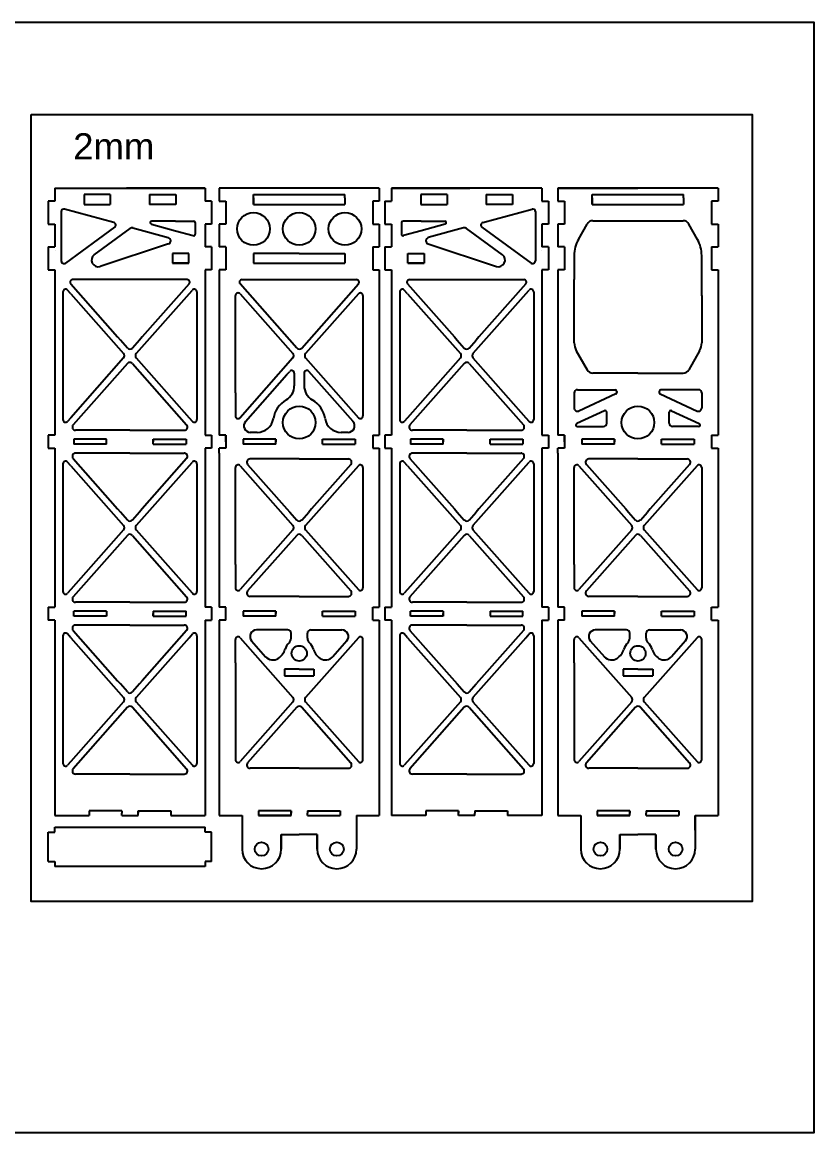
# Model space of a CAD drawing. Header units: millimetres. Extents: x 864 to 2914, y 1502 to 2002.
# Drawn here: x 1561.9 to 1804, y 1501.9 to 1841.6 of the extents above; entities that cross this region are included whole.
import ezdxf

# ---------------------------------------------------------------- set-up
doc = ezdxf.new("R2010")
doc.units = ezdxf.units.MM
doc.layers.add('2mm碳板', color=1, linetype='Continuous')
doc.styles.get("Standard").update_dxf_attribs({"font": 'arial.ttf'})

msp = doc.modelspace()

# ---------------------------------------------------------------- linework, layer by layer
for points in [[(1420.61, 1841.64), (1804.01, 1841.64), (1804.01, 1501.86), (1420.61, 1501.86)], [(1564.61, 1813.39), (1785.13, 1813.39), (1785.13, 1572.67), (1564.61, 1572.67)]]:
    msp.add_lwpolyline(points, close=True)
at = {"layer": '2mm碳板'}
for p, q in [((1571.83, 1790.89), (1617.83, 1790.89)), ((1571.83, 1790.89), (1571.83, 1786.89)), ((1617.83, 1790.89), (1593.83, 1790.89)), ((1617.83, 1790.89), (1594.83, 1790.89)), ((1617.83, 1790.89), (1617.83, 1786.89)), ((1622.12, 1790.89), (1622.12, 1786.89)), ((1622.12, 1790.89), (1622.12, 1786.89)), ((1671.12, 1790.89), (1622.12, 1790.89)), ((1671.12, 1790.89), (1671.12, 1786.89)), ((1720.85, 1790.89), (1674.85, 1790.89)), ((1674.85, 1790.89), (1674.85, 1786.89)), ((1674.85, 1790.89), (1697.85, 1790.89)), ((1674.85, 1790.89), (1698.85, 1790.89)), ((1720.85, 1790.89), (1720.85, 1786.89)), ((1725.73, 1790.89), (1725.73, 1786.89)), ((1725.73, 1790.89), (1725.73, 1786.89)), ((1774.73, 1790.89), (1725.73, 1790.89)), ((1725.73, 1790.89), (1750.23, 1790.89)), ((1774.73, 1790.89), (1774.73, 1786.89)), ((1588.83, 1788.89), (1580.83, 1788.89)), ((1580.83, 1788.89), (1580.83, 1785.89)), ((1588.83, 1788.89), (1588.83, 1785.89)), ((1600.83, 1788.89), (1600.83, 1785.89)), ((1600.83, 1788.89), (1608.83, 1788.89)), ((1608.83, 1788.89), (1608.83, 1785.89)), ((1632.65, 1787.89), (1632.65, 1788.89)), ((1632.65, 1788.89), (1660.53, 1788.89)), ((1632.65, 1787.89), (1632.65, 1785.89)), ((1632.65, 1785.89), (1632.65, 1787.89)), ((1660.53, 1787.89), (1660.53, 1788.89)), ((1660.53, 1787.89), (1660.53, 1785.89)), ((1691.85, 1788.89), (1683.85, 1788.89)), ((1683.85, 1788.89), (1683.85, 1785.89)), ((1691.85, 1788.89), (1691.85, 1785.89)), ((1703.85, 1788.89), (1703.85, 1785.89)), ((1703.85, 1788.89), (1711.85, 1788.89)), ((1711.85, 1788.89), (1711.85, 1785.89)), ((1736.27, 1787.89), (1736.27, 1788.89)), ((1736.27, 1788.89), (1764.15, 1788.89)), ((1736.27, 1787.89), (1736.27, 1785.89)), ((1736.27, 1785.89), (1736.27, 1787.89)), ((1764.15, 1787.89), (1764.15, 1788.89)), ((1764.15, 1787.89), (1764.15, 1785.89)), ((1569.83, 1786.89), (1569.83, 1779.89)), ((1571.83, 1786.89), (1569.83, 1786.89)), ((1569.83, 1786.89), (1569.83, 1779.89)), ((1589.9, 1780.32), (1574.84, 1784.47)), ((1580.83, 1785.89), (1588.83, 1785.89)), ((1608.83, 1785.89), (1600.83, 1785.89)), ((1619.83, 1786.89), (1617.83, 1786.89)), ((1619.83, 1786.89), (1619.83, 1779.89)), ((1622.12, 1786.89), (1623.62, 1786.89)), ((1622.12, 1786.89), (1624.12, 1786.89)), ((1624.12, 1786.89), (1624.12, 1779.89)), ((1624.12, 1786.89), (1624.12, 1779.89)), ((1632.65, 1785.89), (1660.53, 1785.89)), ((1671.12, 1786.89), (1669.12, 1786.89)), ((1669.12, 1786.89), (1669.12, 1779.89)), ((1672.85, 1786.89), (1672.85, 1779.89)), ((1672.85, 1786.89), (1674.85, 1786.89)), ((1683.85, 1785.89), (1691.85, 1785.89)), ((1702.78, 1780.32), (1717.84, 1784.47)), ((1711.85, 1785.89), (1703.85, 1785.89)), ((1720.85, 1786.89), (1722.85, 1786.89)), ((1722.85, 1786.89), (1722.85, 1779.89)), ((1722.85, 1786.89), (1722.85, 1779.89)), ((1725.73, 1786.89), (1727.23, 1786.89)), ((1725.73, 1786.89), (1727.73, 1786.89)), ((1727.73, 1786.89), (1727.73, 1779.89)), ((1727.73, 1786.89), (1727.73, 1779.89)), ((1736.27, 1785.89), (1764.15, 1785.89)), ((1774.73, 1786.89), (1772.73, 1786.89)), ((1772.73, 1786.89), (1772.73, 1779.89)), ((1573.83, 1783.7), (1573.83, 1768.59)), ((1608.8, 1780.81), (1601.56, 1780.81)), ((1608.8, 1780.81), (1614.3, 1780.81)), ((1683.88, 1780.81), (1678.38, 1780.81)), ((1683.88, 1780.81), (1691.11, 1780.81)), ((1718.85, 1783.7), (1718.85, 1768.59)), ((1736.4, 1780.89), (1750.23, 1780.89)), ((1750.23, 1780.89), (1764.06, 1780.89)), ((1569.83, 1779.89), (1571.83, 1779.89)), ((1571.83, 1779.89), (1571.83, 1772.89)), ((1590.16, 1778.91), (1575.1, 1767.94)), ((1583.91, 1770.45), (1594.91, 1778.55)), ((1595.77, 1778.71), (1606.57, 1775.73)), ((1601.43, 1779.83), (1608.8, 1777.81)), ((1608.8, 1777.81), (1614.17, 1776.34)), ((1614.8, 1780.31), (1614.8, 1776.82)), ((1617.83, 1779.89), (1617.83, 1772.89)), ((1619.83, 1779.89), (1617.83, 1779.89)), ((1624.12, 1779.89), (1622.12, 1779.89)), ((1622.12, 1779.89), (1622.12, 1778.39)), ((1622.12, 1778.39), (1622.12, 1772.89)), ((1669.12, 1779.89), (1671.12, 1779.89)), ((1671.12, 1779.89), (1671.12, 1772.89)), ((1672.85, 1779.89), (1674.85, 1779.89)), ((1674.85, 1779.89), (1674.85, 1772.89)), ((1677.88, 1780.31), (1677.88, 1776.82)), ((1683.88, 1777.81), (1678.51, 1776.34)), ((1691.24, 1779.83), (1683.88, 1777.81)), ((1696.91, 1778.71), (1686.1, 1775.73)), ((1708.76, 1770.45), (1697.76, 1778.55)), ((1702.52, 1778.91), (1717.58, 1767.94)), ((1720.85, 1779.89), (1720.85, 1772.89)), ((1722.85, 1779.89), (1720.85, 1779.89)), ((1727.73, 1779.89), (1725.73, 1779.89)), ((1725.73, 1779.89), (1725.73, 1778.39)), ((1725.73, 1778.39), (1725.73, 1772.89)), ((1732.02, 1775.17), (1734.66, 1779.87)), ((1768.45, 1775.17), (1765.81, 1779.87)), ((1772.73, 1779.89), (1774.73, 1779.89)), ((1774.73, 1779.89), (1774.73, 1772.89)), ((1606.62, 1773.82), (1585.73, 1766.94)), ((1686.05, 1773.82), (1706.95, 1766.94)), ((1569.83, 1772.89), (1569.83, 1765.89)), ((1569.83, 1772.89), (1571.83, 1772.89)), ((1571.97, 1771.9), (1571.97, 1771.9)), ((1612.83, 1770.89), (1607.83, 1770.89)), ((1607.83, 1770.89), (1607.83, 1767.89)), ((1612.83, 1767.89), (1612.83, 1770.89)), ((1619.83, 1772.89), (1617.83, 1772.89)), ((1619.83, 1772.89), (1619.83, 1765.89)), ((1624.12, 1772.89), (1622.12, 1772.89)), ((1624.12, 1772.89), (1624.12, 1765.89)), ((1646.62, 1770.89), (1632.65, 1770.89)), ((1632.65, 1770.89), (1632.65, 1767.89)), ((1646.62, 1770.89), (1660.53, 1770.89)), ((1660.53, 1770.89), (1660.53, 1767.89)), ((1669.12, 1772.89), (1671.12, 1772.89)), ((1669.12, 1772.89), (1669.12, 1765.89)), ((1672.85, 1772.89), (1672.85, 1765.89)), ((1672.85, 1772.89), (1674.85, 1772.89)), ((1679.85, 1770.89), (1684.85, 1770.89)), ((1679.85, 1767.89), (1679.85, 1770.89)), ((1684.85, 1770.89), (1684.85, 1767.89)), ((1720.71, 1771.9), (1720.7, 1771.9)), ((1722.85, 1772.89), (1720.85, 1772.89)), ((1722.85, 1772.89), (1722.85, 1765.89)), ((1727.73, 1772.89), (1725.73, 1772.89)), ((1727.73, 1772.89), (1727.73, 1765.89)), ((1730.73, 1770.27), (1730.73, 1762.89)), ((1769.73, 1757.89), (1769.73, 1770.27)), ((1772.73, 1772.89), (1774.73, 1772.89)), ((1772.73, 1772.89), (1772.73, 1765.89)), ((1612.83, 1767.89), (1607.83, 1767.89)), ((1607.83, 1767.89), (1612.83, 1767.89)), ((1607.83, 1767.89), (1612.83, 1767.89)), ((1632.65, 1767.89), (1660.53, 1767.89)), ((1679.85, 1767.89), (1684.85, 1767.89)), ((1684.85, 1767.89), (1679.85, 1767.89)), ((1684.85, 1767.89), (1679.85, 1767.89)), ((1569.83, 1765.89), (1571.83, 1765.89)), ((1571.83, 1765.89), (1571.83, 1715.29)), ((1619.83, 1765.89), (1617.83, 1765.89)), ((1617.83, 1765.89), (1617.83, 1715.29)), ((1622.12, 1765.89), (1622.12, 1716.79)), ((1624.12, 1765.89), (1622.12, 1765.89)), ((1669.12, 1765.89), (1671.12, 1765.89)), ((1671.12, 1765.89), (1671.12, 1715.29)), ((1672.85, 1765.89), (1674.85, 1765.89)), ((1674.85, 1765.89), (1674.85, 1715.29)), ((1722.85, 1765.89), (1720.85, 1765.89)), ((1720.85, 1765.89), (1720.85, 1715.29)), ((1725.73, 1765.89), (1725.73, 1716.79)), ((1727.73, 1765.89), (1725.73, 1765.89)), ((1772.73, 1765.89), (1774.73, 1765.89)), ((1774.73, 1765.89), (1774.73, 1715.29)), ((1576.73, 1761.56), (1591.08, 1745.33)), ((1612.33, 1762.89), (1577.32, 1762.89)), ((1612.93, 1761.56), (1598.57, 1745.33)), ((1645.87, 1741.94), (1628.51, 1761.56)), ((1629.11, 1762.89), (1664.12, 1762.89)), ((1647.37, 1741.94), (1664.72, 1761.56)), ((1679.74, 1761.56), (1694.1, 1745.33)), ((1680.34, 1762.89), (1715.35, 1762.89)), ((1715.95, 1761.56), (1701.59, 1745.33)), ((1730.73, 1758.01), (1730.73, 1762.89)), ((1769.73, 1758.01), (1769.73, 1762.89)), ((1574.33, 1759.14), (1574.33, 1720.04)), ((1576.73, 1758.54), (1575.73, 1759.67)), ((1576.73, 1758.54), (1592.91, 1740.25)), ((1612.93, 1758.54), (1596.75, 1740.25)), ((1612.93, 1758.54), (1613.93, 1759.67)), ((1615.33, 1759.14), (1615.33, 1720.04)), ((1627.12, 1728.29), (1627.12, 1758.01)), ((1628.52, 1758.54), (1644.69, 1740.25)), ((1664.72, 1758.54), (1648.54, 1740.25)), ((1666.12, 1758.01), (1666.12, 1721.17)), ((1677.35, 1759.14), (1677.35, 1720.04)), ((1679.75, 1758.54), (1678.75, 1759.67)), ((1679.75, 1758.54), (1695.93, 1740.25)), ((1715.95, 1758.54), (1699.77, 1740.25)), ((1715.95, 1758.54), (1716.95, 1759.67)), ((1718.35, 1759.14), (1718.35, 1720.04)), ((1730.73, 1743.57), (1730.73, 1758.01)), ((1769.73, 1758.01), (1769.73, 1743.57)), ((1591.08, 1745.33), (1591.93, 1744.37)), ((1594.08, 1741.94), (1591.93, 1744.37)), ((1597.73, 1744.37), (1595.58, 1741.94)), ((1598.57, 1745.33), (1597.73, 1744.37)), ((1694.1, 1745.33), (1694.95, 1744.37)), ((1694.95, 1744.37), (1697.1, 1741.94)), ((1698.6, 1741.94), (1700.75, 1744.37)), ((1701.59, 1745.33), (1700.75, 1744.37)), ((1731.37, 1741.12), (1734.66, 1735.28)), ((1769.09, 1741.12), (1765.81, 1735.28)), ((1592.91, 1738.92), (1576.73, 1720.64)), ((1594.08, 1737.23), (1577.46, 1718.45)), ((1595.58, 1737.23), (1612.19, 1718.45)), ((1596.75, 1738.92), (1612.93, 1720.64)), ((1644.69, 1738.92), (1628.52, 1720.64)), ((1648.54, 1738.92), (1664.72, 1720.64)), ((1695.93, 1738.92), (1679.75, 1720.64)), ((1697.1, 1737.23), (1680.48, 1718.45)), ((1698.6, 1737.23), (1715.21, 1718.45)), ((1699.77, 1738.92), (1715.95, 1720.64)), ((1630.16, 1719.48), (1642.87, 1733.85)), ((1642.87, 1733.85), (1643.72, 1734.8)), ((1645.12, 1734.27), (1645.12, 1730.42)), ((1648.12, 1734.27), (1648.12, 1730.42)), ((1650.36, 1733.85), (1649.52, 1734.8)), ((1663.07, 1719.48), (1650.36, 1733.85)), ((1750.23, 1734.26), (1736.4, 1734.26)), ((1750.23, 1734.26), (1764.06, 1734.26)), ((1627.12, 1728.29), (1627.12, 1721.17)), ((1730.73, 1728.2), (1730.73, 1723.59)), ((1731.73, 1729.2), (1743.23, 1729.2)), ((1743.44, 1727.89), (1732.15, 1722.68)), ((1743.73, 1728.7), (1743.73, 1728.35)), ((1756.73, 1728.7), (1756.73, 1728.35)), ((1757.02, 1727.89), (1768.31, 1722.68)), ((1768.73, 1729.2), (1757.23, 1729.2)), ((1769.73, 1728.2), (1769.73, 1723.59)), ((1739.96, 1722.77), (1731.52, 1718.88)), ((1760.51, 1722.77), (1768.94, 1718.88)), ((1576.73, 1720.64), (1575.73, 1719.51)), ((1612.93, 1720.64), (1613.93, 1719.51)), ((1679.75, 1720.64), (1678.75, 1719.51)), ((1715.95, 1720.64), (1716.95, 1719.51)), ((1740.67, 1718.93), (1740.67, 1722.32)), ((1759.8, 1718.93), (1759.8, 1722.32)), ((1594.83, 1716.79), (1578.21, 1716.79)), ((1594.83, 1716.79), (1611.45, 1716.79)), ((1622.12, 1716.79), (1622.12, 1715.29)), ((1633.77, 1716.16), (1631.66, 1716.16)), ((1661.57, 1716.16), (1659.46, 1716.16)), ((1697.85, 1716.79), (1681.23, 1716.79)), ((1697.85, 1716.79), (1714.47, 1716.79)), ((1725.73, 1716.79), (1725.73, 1715.29)), ((1731.73, 1717.93), (1739.67, 1717.93)), ((1768.73, 1717.93), (1760.8, 1717.93)), ((1569.83, 1715.29), (1569.83, 1711.29)), ((1571.83, 1715.29), (1569.83, 1715.29)), ((1577.67, 1714.04), (1577.67, 1712.54)), ((1587.67, 1714.04), (1577.67, 1714.04)), ((1587.67, 1712.54), (1577.67, 1712.54)), ((1587.67, 1713.29), (1587.67, 1714.04)), ((1587.67, 1713.29), (1587.67, 1714.04)), ((1587.67, 1712.54), (1587.67, 1713.29)), ((1601.99, 1713.29), (1601.99, 1714.04)), ((1601.99, 1713.29), (1601.99, 1714.04)), ((1601.99, 1714.04), (1611.99, 1714.04)), ((1601.99, 1714.04), (1601.99, 1713.29)), ((1601.99, 1712.54), (1601.99, 1713.29)), ((1601.99, 1712.54), (1611.99, 1712.54)), ((1611.99, 1714.04), (1611.99, 1712.54)), ((1617.83, 1715.29), (1619.83, 1715.29)), ((1619.83, 1715.29), (1619.83, 1711.29)), ((1624.12, 1715.29), (1622.12, 1715.29)), ((1624.12, 1715.29), (1624.12, 1711.29)), ((1624.12, 1713.29), (1624.12, 1715.29)), ((1629.46, 1714.04), (1629.46, 1712.54)), ((1639.46, 1714.04), (1629.46, 1714.04)), ((1639.46, 1712.54), (1629.46, 1712.54)), ((1639.46, 1713.29), (1639.46, 1714.04)), ((1639.46, 1713.29), (1639.46, 1714.04)), ((1639.46, 1714.04), (1639.46, 1713.29)), ((1639.46, 1712.54), (1639.46, 1713.29)), ((1653.77, 1713.29), (1653.77, 1714.04)), ((1653.77, 1713.29), (1653.77, 1714.04)), ((1653.77, 1714.04), (1663.77, 1714.04)), ((1653.77, 1712.54), (1653.77, 1713.29)), ((1653.77, 1712.54), (1663.77, 1712.54)), ((1663.77, 1714.04), (1663.77, 1712.54)), ((1669.12, 1715.29), (1669.12, 1711.29)), ((1669.12, 1715.29), (1671.12, 1715.29)), ((1672.85, 1715.29), (1672.85, 1711.29)), ((1674.85, 1715.29), (1672.85, 1715.29)), ((1680.69, 1714.04), (1680.69, 1712.54)), ((1690.69, 1714.04), (1680.69, 1714.04)), ((1690.69, 1712.54), (1680.69, 1712.54)), ((1690.69, 1713.29), (1690.69, 1714.04)), ((1690.69, 1713.29), (1690.69, 1714.04)), ((1690.69, 1714.04), (1690.69, 1713.29)), ((1690.69, 1712.54), (1690.69, 1713.29)), ((1705.01, 1713.29), (1705.01, 1714.04)), ((1705.01, 1713.29), (1705.01, 1714.04)), ((1705.01, 1714.04), (1715.01, 1714.04)), ((1705.01, 1712.54), (1705.01, 1713.29)), ((1705.01, 1712.54), (1715.01, 1712.54)), ((1715.01, 1714.04), (1715.01, 1712.54)), ((1720.85, 1715.29), (1722.85, 1715.29)), ((1722.85, 1715.29), (1722.85, 1711.29)), ((1727.73, 1715.29), (1725.73, 1715.29)), ((1727.73, 1715.29), (1727.73, 1711.29)), ((1727.73, 1713.29), (1727.73, 1715.29)), ((1733.07, 1714.04), (1733.07, 1712.54)), ((1743.07, 1714.04), (1733.07, 1714.04)), ((1743.07, 1712.54), (1733.07, 1712.54)), ((1743.07, 1713.29), (1743.07, 1714.04)), ((1743.07, 1713.29), (1743.07, 1714.04)), ((1743.07, 1714.04), (1743.07, 1713.29)), ((1743.07, 1712.54), (1743.07, 1713.29)), ((1757.39, 1713.29), (1757.39, 1714.04)), ((1757.39, 1713.29), (1757.39, 1714.04)), ((1757.39, 1714.04), (1767.39, 1714.04)), ((1757.39, 1712.54), (1757.39, 1713.29)), ((1757.39, 1712.54), (1767.39, 1712.54)), ((1767.39, 1714.04), (1767.39, 1712.54)), ((1772.73, 1715.29), (1772.73, 1711.29)), ((1772.73, 1715.29), (1774.73, 1715.29)), ((1569.83, 1711.29), (1571.83, 1711.29)), ((1571.83, 1711.29), (1571.83, 1662.69)), ((1594.83, 1709.79), (1578.21, 1709.79)), ((1594.83, 1709.79), (1611.45, 1709.79)), ((1619.83, 1711.29), (1617.83, 1711.29)), ((1617.83, 1711.29), (1617.83, 1662.69)), ((1624.12, 1711.29), (1622.12, 1711.29)), ((1622.12, 1709.79), (1622.12, 1711.29)), ((1622.12, 1709.79), (1622.12, 1679.92)), ((1669.12, 1711.29), (1671.12, 1711.29)), ((1671.12, 1711.29), (1671.12, 1668.13)), ((1672.85, 1711.29), (1674.85, 1711.29)), ((1674.85, 1711.29), (1674.85, 1662.69)), ((1697.85, 1709.79), (1681.23, 1709.79)), ((1697.85, 1709.79), (1714.47, 1709.79)), ((1722.85, 1711.29), (1720.85, 1711.29)), ((1720.85, 1711.29), (1720.85, 1662.69)), ((1727.73, 1711.29), (1725.73, 1711.29)), ((1725.73, 1709.79), (1725.73, 1711.29)), ((1725.73, 1709.79), (1725.73, 1679.92)), ((1772.73, 1711.29), (1774.73, 1711.29)), ((1774.73, 1711.29), (1774.73, 1668.13)), ((1574.33, 1706.54), (1574.33, 1667.44)), ((1576.73, 1705.94), (1575.73, 1707.07)), ((1576.73, 1705.94), (1592.91, 1687.65)), ((1577.46, 1708.12), (1591.08, 1692.73)), ((1612.93, 1705.94), (1596.75, 1687.65)), ((1612.19, 1708.12), (1598.57, 1692.73)), ((1612.93, 1705.94), (1613.93, 1707.07)), ((1615.33, 1706.54), (1615.33, 1667.44)), ((1628.52, 1705.94), (1644.69, 1687.65)), ((1630.83, 1706.34), (1642.87, 1692.73)), ((1646.62, 1708.01), (1631.57, 1708.01)), ((1646.62, 1708.01), (1661.66, 1708.01)), ((1664.72, 1705.94), (1648.54, 1687.65)), ((1662.41, 1706.34), (1650.36, 1692.73)), ((1677.35, 1706.54), (1677.35, 1667.44)), ((1679.75, 1705.94), (1678.75, 1707.07)), ((1679.75, 1705.94), (1695.93, 1687.65)), ((1680.48, 1708.12), (1694.1, 1692.73)), ((1715.95, 1705.94), (1699.77, 1687.65)), ((1715.21, 1708.12), (1701.59, 1692.73)), ((1715.95, 1705.94), (1716.95, 1707.07)), ((1718.35, 1706.54), (1718.35, 1667.44)), ((1732.13, 1705.94), (1748.31, 1687.65)), ((1734.44, 1706.34), (1746.49, 1692.73)), ((1750.23, 1708.01), (1735.19, 1708.01)), ((1750.23, 1708.01), (1765.27, 1708.01)), ((1768.33, 1705.94), (1752.15, 1687.65)), ((1766.02, 1706.34), (1753.98, 1692.73)), ((1627.12, 1675.69), (1627.12, 1705.41)), ((1666.12, 1705.41), (1666.12, 1668.57)), ((1730.73, 1675.69), (1730.73, 1705.41)), ((1769.73, 1705.41), (1769.73, 1668.57)), ((1591.08, 1692.73), (1591.93, 1691.77)), ((1598.57, 1692.73), (1597.73, 1691.77)), ((1642.87, 1692.73), (1643.72, 1691.77)), ((1650.36, 1692.73), (1649.52, 1691.77)), ((1694.1, 1692.73), (1694.95, 1691.77)), ((1701.59, 1692.73), (1700.75, 1691.77)), ((1746.49, 1692.73), (1747.33, 1691.77)), ((1753.98, 1692.73), (1753.13, 1691.77)), ((1594.08, 1689.34), (1591.93, 1691.77)), ((1597.73, 1691.77), (1595.58, 1689.34)), ((1643.72, 1691.77), (1645.87, 1689.34)), ((1647.37, 1689.34), (1649.52, 1691.77)), ((1694.95, 1691.77), (1697.1, 1689.34)), ((1698.6, 1689.34), (1700.75, 1691.77)), ((1747.33, 1691.77), (1749.48, 1689.34)), ((1750.98, 1689.34), (1753.13, 1691.77)), ((1592.91, 1686.32), (1576.73, 1668.04)), ((1596.75, 1686.32), (1612.93, 1668.04)), ((1644.69, 1686.32), (1628.52, 1668.04)), ((1648.54, 1686.32), (1664.72, 1668.04)), ((1695.93, 1686.32), (1679.75, 1668.04)), ((1699.77, 1686.32), (1715.95, 1668.04)), ((1748.31, 1686.32), (1732.13, 1668.04)), ((1752.15, 1686.32), (1768.33, 1668.04)), ((1594.08, 1684.63), (1577.46, 1665.85)), ((1595.58, 1684.63), (1612.19, 1665.85)), ((1645.87, 1684.63), (1630.83, 1667.63)), ((1647.37, 1684.63), (1662.41, 1667.63)), ((1697.1, 1684.63), (1680.48, 1665.85)), ((1698.6, 1684.63), (1715.21, 1665.85)), ((1749.48, 1684.63), (1734.44, 1667.63)), ((1750.98, 1684.63), (1766.02, 1667.63)), ((1622.12, 1679.92), (1622.12, 1662.69)), ((1725.73, 1679.92), (1725.73, 1662.69)), ((1627.12, 1675.69), (1627.12, 1668.57)), ((1730.73, 1675.69), (1730.73, 1668.57)), ((1576.73, 1668.04), (1575.73, 1666.91)), ((1612.93, 1668.04), (1613.93, 1666.91)), ((1646.62, 1665.97), (1631.57, 1665.97)), ((1646.62, 1665.97), (1661.66, 1665.97)), ((1671.12, 1668.13), (1671.12, 1662.69)), ((1679.75, 1668.04), (1678.75, 1666.91)), ((1715.95, 1668.04), (1716.95, 1666.91)), ((1750.23, 1665.97), (1735.19, 1665.97)), ((1750.23, 1665.97), (1765.27, 1665.97)), ((1774.73, 1668.13), (1774.73, 1662.69)), ((1569.83, 1662.69), (1569.83, 1658.69)), ((1569.83, 1662.69), (1571.83, 1662.69)), ((1594.83, 1664.19), (1578.21, 1664.19)), ((1594.83, 1664.19), (1611.45, 1664.19)), ((1619.83, 1662.69), (1617.83, 1662.69)), ((1619.83, 1662.69), (1619.83, 1658.69)), ((1624.12, 1662.69), (1622.12, 1662.69)), ((1624.12, 1658.69), (1624.12, 1662.69)), ((1669.12, 1658.69), (1669.12, 1662.69)), ((1669.12, 1662.69), (1671.12, 1662.69)), ((1672.85, 1662.69), (1672.85, 1658.69)), ((1672.85, 1662.69), (1674.85, 1662.69)), ((1697.85, 1664.19), (1681.23, 1664.19)), ((1697.85, 1664.19), (1714.47, 1664.19)), ((1722.85, 1662.69), (1720.85, 1662.69)), ((1722.85, 1662.69), (1722.85, 1658.69)), ((1727.73, 1662.69), (1725.73, 1662.69)), ((1727.73, 1658.69), (1727.73, 1662.69)), ((1772.73, 1658.69), (1772.73, 1662.69)), ((1772.73, 1662.69), (1774.73, 1662.69)), ((1571.83, 1658.69), (1569.83, 1658.69)), ((1571.83, 1658.69), (1571.83, 1598.89)), ((1577.67, 1659.94), (1577.67, 1661.44)), ((1587.67, 1661.44), (1577.67, 1661.44)), ((1587.67, 1659.94), (1577.67, 1659.94)), ((1587.67, 1661.44), (1587.67, 1660.69)), ((1587.67, 1660.69), (1587.67, 1659.94)), ((1587.67, 1660.69), (1587.67, 1659.94)), ((1601.99, 1661.44), (1601.99, 1660.69)), ((1601.99, 1661.44), (1611.99, 1661.44)), ((1601.99, 1660.69), (1601.99, 1659.94)), ((1601.99, 1660.69), (1601.99, 1659.94)), ((1601.99, 1659.94), (1601.99, 1660.69)), ((1601.99, 1659.94), (1611.99, 1659.94)), ((1611.99, 1659.94), (1611.99, 1661.44)), ((1617.83, 1658.69), (1619.83, 1658.69)), ((1617.83, 1658.69), (1617.83, 1598.89)), ((1622.12, 1658.69), (1622.12, 1632.89)), ((1624.12, 1658.69), (1622.12, 1658.69)), ((1629.46, 1661.44), (1629.46, 1659.94)), ((1639.46, 1661.44), (1629.46, 1661.44)), ((1639.46, 1659.94), (1629.46, 1659.94)), ((1639.46, 1660.69), (1639.46, 1661.44)), ((1639.46, 1660.69), (1639.46, 1661.44)), ((1639.46, 1661.44), (1639.46, 1660.69)), ((1639.46, 1659.94), (1639.46, 1660.69)), ((1653.77, 1660.69), (1653.77, 1661.44)), ((1653.77, 1660.69), (1653.77, 1661.44)), ((1653.77, 1661.44), (1663.77, 1661.44)), ((1653.77, 1659.94), (1653.77, 1660.69)), ((1653.77, 1659.94), (1663.77, 1659.94)), ((1663.77, 1661.44), (1663.77, 1659.94)), ((1669.12, 1658.69), (1671.12, 1658.69)), ((1671.12, 1658.69), (1671.12, 1632.89)), ((1674.85, 1658.69), (1672.85, 1658.69)), ((1674.85, 1658.69), (1674.85, 1598.89)), ((1680.69, 1659.94), (1680.69, 1661.44)), ((1690.69, 1661.44), (1680.69, 1661.44)), ((1690.69, 1659.94), (1680.69, 1659.94)), ((1690.69, 1661.44), (1690.69, 1660.69)), ((1690.69, 1660.69), (1690.69, 1659.94)), ((1690.69, 1660.69), (1690.69, 1659.94)), ((1690.69, 1659.94), (1690.69, 1660.69)), ((1705.01, 1661.44), (1705.01, 1660.69)), ((1705.01, 1661.44), (1715.01, 1661.44)), ((1705.01, 1660.69), (1705.01, 1659.94)), ((1705.01, 1660.69), (1705.01, 1659.94)), ((1705.01, 1659.94), (1715.01, 1659.94)), ((1715.01, 1659.94), (1715.01, 1661.44)), ((1720.85, 1658.69), (1722.85, 1658.69)), ((1720.85, 1658.69), (1720.85, 1598.89)), ((1725.73, 1658.69), (1725.73, 1632.89)), ((1727.73, 1658.69), (1725.73, 1658.69)), ((1733.07, 1661.44), (1733.07, 1659.94)), ((1743.07, 1661.44), (1733.07, 1661.44)), ((1743.07, 1659.94), (1733.07, 1659.94)), ((1743.07, 1660.69), (1743.07, 1661.44)), ((1743.07, 1660.69), (1743.07, 1661.44)), ((1743.07, 1661.44), (1743.07, 1660.69)), ((1743.07, 1659.94), (1743.07, 1660.69)), ((1757.39, 1660.69), (1757.39, 1661.44)), ((1757.39, 1660.69), (1757.39, 1661.44)), ((1757.39, 1661.44), (1767.39, 1661.44)), ((1757.39, 1659.94), (1757.39, 1660.69)), ((1757.39, 1659.94), (1767.39, 1659.94)), ((1767.39, 1661.44), (1767.39, 1659.94)), ((1772.73, 1658.69), (1774.73, 1658.69)), ((1774.73, 1658.69), (1774.73, 1632.89)), ((1577.46, 1655.52), (1591.08, 1640.13)), ((1594.83, 1657.19), (1578.21, 1657.19)), ((1594.83, 1657.19), (1611.45, 1657.19)), ((1612.19, 1655.52), (1598.57, 1640.13)), ((1643.12, 1655.69), (1633.55, 1655.69)), ((1650.12, 1655.69), (1659.69, 1655.69)), ((1680.48, 1655.52), (1694.1, 1640.13)), ((1697.85, 1657.19), (1681.23, 1657.19)), ((1697.85, 1657.19), (1714.47, 1657.19)), ((1715.21, 1655.52), (1701.59, 1640.13)), ((1746.73, 1655.69), (1737.16, 1655.69)), ((1753.73, 1655.69), (1763.3, 1655.69)), ((1574.33, 1653.94), (1574.33, 1614.84)), ((1576.73, 1653.34), (1575.73, 1654.47)), ((1576.73, 1653.34), (1592.91, 1635.05)), ((1612.93, 1653.34), (1596.75, 1635.05)), ((1612.93, 1653.34), (1613.93, 1654.47)), ((1615.33, 1653.94), (1615.33, 1614.84)), ((1627.12, 1645.69), (1627.12, 1652.81)), ((1628.52, 1653.34), (1644.69, 1635.05)), ((1632.05, 1652.36), (1636.33, 1647.52)), ((1644.12, 1653.23), (1644.12, 1654.69)), ((1664.72, 1653.34), (1648.54, 1635.05)), ((1649.12, 1653.23), (1649.12, 1654.69)), ((1661.18, 1652.36), (1656.9, 1647.52)), ((1666.12, 1615.97), (1666.12, 1652.81)), ((1677.35, 1653.94), (1677.35, 1614.84)), ((1679.75, 1653.34), (1678.75, 1654.47)), ((1679.75, 1653.34), (1695.93, 1635.05)), ((1715.95, 1653.34), (1699.77, 1635.05)), ((1715.95, 1653.34), (1716.95, 1654.47)), ((1718.35, 1653.94), (1718.35, 1614.84)), ((1730.73, 1645.69), (1730.73, 1652.81)), ((1732.13, 1653.34), (1748.31, 1635.05)), ((1735.66, 1652.36), (1739.95, 1647.52)), ((1747.73, 1653.23), (1747.73, 1654.69)), ((1768.33, 1653.34), (1752.15, 1635.05)), ((1752.73, 1653.23), (1752.73, 1654.69)), ((1764.8, 1652.36), (1760.52, 1647.52)), ((1769.73, 1615.97), (1769.73, 1652.81)), ((1627.12, 1645.69), (1627.12, 1615.97)), ((1637.49, 1646.19), (1637.51, 1646.19)), ((1730.73, 1645.69), (1730.73, 1615.97)), ((1741.11, 1646.19), (1741.13, 1646.19)), ((1646.62, 1643.69), (1642.12, 1643.69)), ((1642.12, 1643.69), (1642.12, 1641.69)), ((1642.12, 1641.69), (1651.12, 1641.69)), ((1646.62, 1643.69), (1651.12, 1643.69)), ((1651.12, 1643.69), (1651.12, 1641.69)), ((1750.23, 1643.69), (1745.73, 1643.69)), ((1745.73, 1643.69), (1745.73, 1641.69)), ((1745.73, 1641.69), (1754.73, 1641.69)), ((1750.23, 1643.69), (1754.73, 1643.69)), ((1754.73, 1643.69), (1754.73, 1641.69)), ((1591.08, 1640.13), (1591.93, 1639.17)), ((1594.08, 1636.74), (1591.93, 1639.17)), ((1597.73, 1639.17), (1595.58, 1636.74)), ((1598.57, 1640.13), (1597.73, 1639.17)), ((1694.1, 1640.13), (1694.95, 1639.17)), ((1694.95, 1639.17), (1697.1, 1636.74)), ((1698.6, 1636.74), (1700.75, 1639.17)), ((1701.59, 1640.13), (1700.75, 1639.17)), ((1592.91, 1633.72), (1576.73, 1615.44)), ((1594.08, 1632.03), (1577.46, 1613.25)), ((1595.58, 1632.03), (1612.19, 1613.25)), ((1596.75, 1633.72), (1612.93, 1615.44)), ((1622.12, 1632.89), (1622.12, 1598.89)), ((1644.69, 1633.72), (1628.52, 1615.44)), ((1645.87, 1632.03), (1630.83, 1615.03)), ((1647.37, 1632.03), (1662.41, 1615.03)), ((1648.54, 1633.72), (1664.72, 1615.44)), ((1671.12, 1632.89), (1671.12, 1598.89)), ((1695.93, 1633.72), (1679.75, 1615.44)), ((1697.1, 1632.03), (1680.48, 1613.25)), ((1698.6, 1632.03), (1715.21, 1613.25)), ((1699.77, 1633.72), (1715.95, 1615.44)), ((1725.73, 1632.89), (1725.73, 1598.89)), ((1748.31, 1633.72), (1732.13, 1615.44)), ((1749.48, 1632.03), (1734.44, 1615.03)), ((1750.98, 1632.03), (1766.02, 1615.03)), ((1752.15, 1633.72), (1768.33, 1615.44)), ((1774.73, 1632.89), (1774.73, 1598.89)), ((1576.73, 1615.44), (1575.73, 1614.31)), ((1612.93, 1615.44), (1613.93, 1614.31)), ((1679.75, 1615.44), (1678.75, 1614.31)), ((1715.95, 1615.44), (1716.95, 1614.31)), ((1594.83, 1611.59), (1578.21, 1611.59)), ((1594.83, 1611.59), (1611.45, 1611.59)), ((1646.62, 1613.37), (1631.57, 1613.37)), ((1646.62, 1613.37), (1661.66, 1613.37)), ((1697.85, 1611.59), (1681.23, 1611.59)), ((1697.85, 1611.59), (1714.47, 1611.59)), ((1750.23, 1613.37), (1735.19, 1613.37)), ((1750.23, 1613.37), (1765.27, 1613.37)), ((1582.33, 1600.39), (1582.33, 1598.89)), ((1592.33, 1600.39), (1582.33, 1600.39)), ((1592.33, 1600.39), (1592.33, 1599.64)), ((1597.33, 1599.64), (1597.33, 1600.39)), ((1597.33, 1599.64), (1597.33, 1600.39)), ((1597.33, 1600.39), (1607.33, 1600.39)), ((1597.33, 1600.39), (1597.33, 1599.64)), ((1607.33, 1600.39), (1607.33, 1598.89)), ((1634.12, 1600.39), (1634.12, 1598.89)), ((1644.12, 1600.39), (1634.12, 1600.39)), ((1644.12, 1599.64), (1644.12, 1600.39)), ((1644.12, 1599.64), (1644.12, 1600.39)), ((1644.12, 1600.39), (1644.12, 1599.64)), ((1649.12, 1600.39), (1659.12, 1600.39)), ((1649.12, 1600.39), (1649.12, 1599.64)), ((1659.12, 1600.39), (1659.12, 1598.89)), ((1685.35, 1600.39), (1685.35, 1598.89)), ((1695.35, 1600.39), (1685.35, 1600.39)), ((1695.35, 1599.64), (1695.35, 1600.39)), ((1695.35, 1599.64), (1695.35, 1600.39)), ((1695.35, 1600.39), (1695.35, 1599.64)), ((1700.35, 1600.39), (1710.35, 1600.39)), ((1700.35, 1600.39), (1700.35, 1599.64)), ((1710.35, 1600.39), (1710.35, 1598.89)), ((1737.73, 1600.39), (1737.73, 1598.89)), ((1747.73, 1600.39), (1737.73, 1600.39)), ((1747.73, 1599.64), (1747.73, 1600.39)), ((1747.73, 1599.64), (1747.73, 1600.39)), ((1747.73, 1600.39), (1747.73, 1599.64)), ((1752.73, 1600.39), (1762.73, 1600.39)), ((1752.73, 1600.39), (1752.73, 1599.64)), ((1762.73, 1600.39), (1762.73, 1598.89)), ((1571.83, 1598.89), (1582.33, 1598.89)), ((1592.33, 1598.89), (1592.33, 1599.64)), ((1592.33, 1598.89), (1597.33, 1598.89)), ((1597.33, 1598.89), (1597.33, 1599.64)), ((1607.33, 1598.89), (1617.83, 1598.89)), ((1622.12, 1598.89), (1629.12, 1598.89)), ((1629.12, 1598.89), (1629.12, 1588.65)), ((1644.12, 1598.89), (1634.12, 1598.89)), ((1634.12, 1598.89), (1644.12, 1598.89)), ((1644.12, 1598.89), (1644.12, 1599.64)), ((1649.12, 1598.89), (1649.12, 1599.64)), ((1649.12, 1598.89), (1659.12, 1598.89)), ((1649.12, 1598.89), (1659.12, 1598.89)), ((1664.12, 1598.89), (1671.12, 1598.89)), ((1664.12, 1598.89), (1664.12, 1588.65)), ((1685.35, 1598.89), (1674.85, 1598.89)), ((1695.35, 1598.89), (1695.35, 1599.64)), ((1700.35, 1598.89), (1695.35, 1598.89)), ((1700.35, 1598.89), (1700.35, 1599.64)), ((1720.85, 1598.89), (1710.35, 1598.89)), ((1725.73, 1598.89), (1732.73, 1598.89)), ((1732.73, 1598.89), (1732.73, 1588.65)), ((1747.73, 1598.89), (1737.73, 1598.89)), ((1737.73, 1598.89), (1747.73, 1598.89)), ((1747.73, 1598.89), (1747.73, 1599.64)), ((1752.73, 1598.89), (1752.73, 1599.64)), ((1752.73, 1598.89), (1762.73, 1598.89)), ((1752.73, 1598.89), (1762.73, 1598.89)), ((1767.73, 1598.89), (1774.73, 1598.89)), ((1767.73, 1594.41), (1767.73, 1598.89)), ((1767.73, 1598.89), (1767.73, 1588.65)), ((1569.82, 1593.87), (1571.82, 1593.87)), ((1569.82, 1584.87), (1569.82, 1593.87)), ((1571.82, 1593.87), (1571.82, 1595.37)), ((1571.82, 1595.37), (1617.83, 1595.37)), ((1617.83, 1593.87), (1617.83, 1595.37)), ((1619.83, 1593.87), (1617.83, 1593.87)), ((1619.83, 1584.87), (1619.83, 1593.87)), ((1641.12, 1593.13), (1641.12, 1588.65)), ((1641.12, 1588.65), (1641.12, 1593.13)), ((1641.12, 1593.13), (1646.62, 1593.13)), ((1652.12, 1593.13), (1646.62, 1593.13)), ((1652.12, 1593.13), (1652.12, 1588.65)), ((1652.12, 1588.65), (1652.12, 1593.13)), ((1744.73, 1593.13), (1744.73, 1588.65)), ((1744.73, 1588.65), (1744.73, 1593.13)), ((1744.73, 1593.13), (1750.23, 1593.13)), ((1755.73, 1593.13), (1750.23, 1593.13)), ((1755.73, 1593.13), (1755.73, 1588.65)), ((1755.73, 1588.65), (1755.73, 1593.13)), ((1569.82, 1584.87), (1571.82, 1584.87)), ((1571.82, 1584.87), (1571.82, 1583.37)), ((1617.83, 1583.37), (1571.82, 1583.37)), ((1619.83, 1584.87), (1617.83, 1584.87)), ((1617.83, 1584.87), (1617.83, 1583.37))]:
    msp.add_line(p, q, dxfattribs=at)
for centre, radius in [((1632.62, 1778.39), 5), ((1646.62, 1778.39), 5), ((1660.62, 1778.39), 5), ((1646.62, 1719.16), 5), ((1750.23, 1719.16), 5), ((1646.62, 1648.54), 2.35), ((1750.23, 1648.54), 2.35), ((1635.12, 1588.65), 2.1), ((1658.12, 1588.65), 2.1), ((1738.73, 1588.65), 2.1), ((1761.73, 1588.65), 2.1)]:
    msp.add_circle(centre, radius, dxfattribs=at)
for centre, radius, start, end in [((1574.63, 1783.7), 0.8, 74.6085, 180), ((1718.05, 1783.7), 0.8, 0, 105.3915), ((1601.56, 1780.31), 0.5, 90, 254.685), ((1614.3, 1780.31), 0.5, 360, 90), ((1678.38, 1780.31), 0.5, 90, 180), ((1691.11, 1780.31), 0.5, 285.315, 90), ((1736.4, 1778.89), 2, 90, 150.6422), ((1764.06, 1778.89), 2, 29.3578, 90), ((1589.69, 1779.55), 0.8, 306.0553, 74.6085), ((1595.51, 1777.74), 1, 74.6085, 126.3728), ((1697.17, 1777.74), 1, 53.6272, 105.3915), ((1702.99, 1779.55), 0.8, 105.3915, 233.9447), ((1606.31, 1774.77), 1, 288.2293, 74.6085), ((1614.3, 1776.82), 0.5, 254.685, 360), ((1678.38, 1776.82), 0.5, 180, 285.315), ((1686.37, 1774.77), 1, 105.3915, 251.7707), ((1740.73, 1770.27), 10, 150.6422, 180), ((1759.73, 1770.27), 10, 0, 29.3578), ((1585.1, 1768.84), 2, 126.3728, 288.2293), ((1707.58, 1768.84), 2, 251.7707, 53.6272), ((1574.63, 1768.59), 0.8, 180, 306.0553), ((1718.05, 1768.59), 0.8, 233.9447, 0), ((1577.32, 1762.09), 0.8, 90, 221.5016), ((1612.33, 1762.09), 0.8, 318.4984, 90), ((1629.11, 1762.09), 0.8, 90, 221.5016), ((1664.12, 1762.09), 0.8, 318.4984, 90), ((1680.34, 1762.09), 0.8, 90, 221.5016), ((1715.35, 1762.09), 0.8, 318.4984, 90), ((1575.13, 1759.14), 0.8, 41.5016, 180), ((1614.53, 1759.14), 0.8, 0, 138.4984), ((1627.92, 1758.01), 0.8, 41.5016, 180), ((1665.32, 1758.01), 0.8, 360, 138.4984), ((1678.15, 1759.14), 0.8, 41.5016, 180), ((1717.55, 1759.14), 0.8, 0, 138.4984), ((1735.73, 1743.57), 5, 180, 209.3578), ((1764.73, 1743.57), 5, 330.6422, 0), ((1592.16, 1739.59), 1, 318.4984, 41.5016), ((1594.83, 1742.61), 1, 221.5016, 318.4984), ((1597.5, 1739.59), 1, 138.4984, 221.5016), ((1643.95, 1739.59), 1, 318.4984, 41.5016), ((1646.62, 1742.61), 1, 221.5016, 318.4984), ((1649.29, 1739.59), 1, 138.4984, 221.5016), ((1695.18, 1739.59), 1, 318.4984, 41.5016), ((1697.85, 1742.61), 1, 221.5016, 318.4984), ((1700.52, 1739.59), 1, 138.4984, 221.5016), ((1594.83, 1736.57), 1, 41.5016, 138.4984), ((1697.85, 1736.57), 1, 41.5016, 138.4984), ((1644.32, 1734.27), 0.8, 0, 138.4984), ((1648.92, 1734.27), 0.8, 41.5016, 180), ((1736.4, 1736.26), 2, 209.3578, 270), ((1764.06, 1736.26), 2, 270, 330.6422), ((1640.12, 1730.42), 5, 300, 0), ((1653.12, 1730.42), 5, 180, 240), ((1646.62, 1719.16), 8, 120, 171.1501), ((1646.62, 1719.16), 8, 8.8499, 60), ((1731.73, 1728.2), 1, 90, 180), ((1743.23, 1728.7), 0.5, 0, 90), ((1743.23, 1728.35), 0.5, 294.7752, 0), ((1757.23, 1728.7), 0.5, 90, 180), ((1757.23, 1728.35), 0.5, 180, 245.2248), ((1768.73, 1728.2), 1, 0, 90), ((1731.73, 1723.59), 1, 180, 294.7752), ((1740.17, 1722.32), 0.5, 0, 114.7751), ((1760.3, 1722.32), 0.5, 65.2249, 180), ((1768.73, 1723.59), 1, 245.2248, 0), ((1575.13, 1720.04), 0.8, 180, 318.4984), ((1614.53, 1720.04), 0.8, 221.5016, 0), ((1627.92, 1721.17), 0.8, 180, 318.4984), ((1631.66, 1718.16), 2, 138.4984, 270), ((1633.77, 1721.16), 5, 270, 351.1501), ((1659.46, 1721.16), 5, 188.8499, 270), ((1661.57, 1718.16), 2, 270, 41.5016), ((1665.32, 1721.17), 0.8, 221.5016, 0), ((1678.15, 1720.04), 0.8, 180, 318.4984), ((1717.55, 1720.04), 0.8, 221.5016, 0), ((1578.21, 1717.79), 1, 138.4984, 270), ((1611.45, 1717.79), 1, 270, 41.5016), ((1681.23, 1717.79), 1, 138.4984, 270), ((1714.47, 1717.79), 1, 270, 41.5016), ((1731.73, 1718.43), 0.5, 114.7751, 270), ((1739.67, 1718.93), 1, 270, 0), ((1760.8, 1718.93), 1, 180, 270), ((1768.73, 1718.43), 0.5, 270, 65.2249), ((1578.21, 1708.79), 1, 90, 221.5016), ((1611.45, 1708.79), 1, 318.4984, 90), ((1681.23, 1708.79), 1, 90, 221.5016), ((1714.47, 1708.79), 1, 318.4984, 90), ((1575.13, 1706.54), 0.8, 41.5016, 180), ((1614.53, 1706.54), 0.8, 360, 138.4984), ((1627.92, 1705.41), 0.8, 41.5016, 180), ((1631.57, 1707.01), 1, 90, 221.5016), ((1661.66, 1707.01), 1, 318.4984, 90), ((1665.32, 1705.41), 0.8, 360, 138.4984), ((1678.15, 1706.54), 0.8, 41.5016, 180), ((1717.55, 1706.54), 0.8, 360, 138.4984), ((1731.53, 1705.41), 0.8, 41.5016, 180), ((1735.19, 1707.01), 1, 90, 221.5016), ((1765.27, 1707.01), 1, 318.4984, 90), ((1768.93, 1705.41), 0.8, 360, 138.4984), ((1594.83, 1690.01), 1, 221.5016, 318.4984), ((1646.62, 1690.01), 1, 221.5016, 318.4984), ((1697.85, 1690.01), 1, 221.5016, 318.4984), ((1750.23, 1690.01), 1, 221.5016, 318.4984), ((1592.16, 1686.99), 1, 318.4984, 41.5016), ((1597.5, 1686.99), 1, 138.4984, 221.5016), ((1643.95, 1686.99), 1, 318.4984, 41.5016), ((1649.29, 1686.99), 1, 138.4984, 221.5016), ((1695.18, 1686.99), 1, 318.4984, 41.5016), ((1700.52, 1686.99), 1, 138.4984, 221.5016), ((1747.56, 1686.99), 1, 318.4984, 41.5016), ((1752.9, 1686.99), 1, 138.4984, 221.5016), ((1594.83, 1683.97), 1, 41.5016, 138.4984), ((1646.62, 1683.97), 1, 41.5016, 138.4984), ((1697.85, 1683.97), 1, 41.5016, 138.4984), ((1750.23, 1683.97), 1, 41.5016, 138.4984), ((1627.92, 1668.57), 0.8, 180, 318.4984), ((1665.32, 1668.57), 0.8, 221.5016, 0), ((1731.53, 1668.57), 0.8, 180, 318.4984), ((1768.93, 1668.57), 0.8, 221.5016, 0), ((1575.13, 1667.44), 0.8, 180, 318.4984), ((1578.21, 1665.19), 1, 138.4984, 270), ((1611.45, 1665.19), 1, 270, 41.5016), ((1614.53, 1667.44), 0.8, 221.5016, 360), ((1631.57, 1666.97), 1, 138.4984, 270), ((1661.66, 1666.97), 1, 270, 41.5016), ((1678.15, 1667.44), 0.8, 180, 318.4984), ((1681.23, 1665.19), 1, 138.4984, 270), ((1714.47, 1665.19), 1, 270, 41.5016), ((1717.55, 1667.44), 0.8, 221.5016, 360), ((1735.19, 1666.97), 1, 138.4984, 270), ((1765.27, 1666.97), 1, 270, 41.5016), ((1575.13, 1653.94), 0.8, 41.5016, 180), ((1578.21, 1656.19), 1, 90, 221.5016), ((1611.45, 1656.19), 1, 318.4984, 90), ((1614.53, 1653.94), 0.8, 360, 138.4984), ((1633.55, 1653.69), 2, 90, 221.5016), ((1643.12, 1654.69), 1, 0, 90), ((1650.12, 1654.69), 1, 90, 180), ((1659.69, 1653.69), 2, 318.4984, 90), ((1678.15, 1653.94), 0.8, 41.5016, 180), ((1681.23, 1656.19), 1, 90, 221.5016), ((1714.47, 1656.19), 1, 318.4984, 90), ((1717.55, 1653.94), 0.8, 360, 138.4984), ((1737.16, 1653.69), 2, 90, 221.5016), ((1746.73, 1654.69), 1, 0, 90), ((1753.73, 1654.69), 1, 90, 180), ((1763.3, 1653.69), 2, 318.4984, 90), ((1627.92, 1652.81), 0.8, 41.5016, 180), ((1646.62, 1648.54), 4.5, 133.8131, 163.8026), ((1642.12, 1653.23), 2, 313.8131, 0), ((1651.12, 1653.23), 2, 180, 226.1869), ((1646.62, 1648.54), 4.5, 16.1974, 46.1869), ((1665.32, 1652.81), 0.8, 0, 138.4984), ((1731.53, 1652.81), 0.8, 41.5016, 180), ((1750.23, 1648.54), 4.5, 133.8131, 163.8026), ((1745.73, 1653.23), 2, 313.8131, 0), ((1754.73, 1653.23), 2, 180, 226.1869), ((1750.23, 1648.54), 4.5, 16.1974, 46.1869), ((1768.93, 1652.81), 0.8, 0, 138.4984), ((1637.49, 1651.19), 5, 302.8905, 343.8026), ((1655.74, 1651.19), 5, 196.1974, 237.1095), ((1741.11, 1651.19), 5, 302.8905, 343.8026), ((1759.35, 1651.19), 5, 196.1974, 237.1095), ((1638.58, 1649.51), 3, 221.5016, 302.8905), ((1654.65, 1649.51), 3, 237.1095, 318.4984), ((1742.19, 1649.51), 3, 221.5016, 302.8905), ((1758.27, 1649.51), 3, 237.1095, 318.4984), ((1592.16, 1634.39), 1, 318.4984, 41.5016), ((1594.83, 1637.41), 1, 221.5016, 318.4984), ((1597.5, 1634.39), 1, 138.4984, 221.5016), ((1643.95, 1634.39), 1, 318.4984, 41.5016), ((1649.29, 1634.39), 1, 138.4984, 221.5016), ((1695.18, 1634.39), 1, 318.4984, 41.5016), ((1697.85, 1637.41), 1, 221.5016, 318.4984), ((1700.52, 1634.39), 1, 138.4984, 221.5016), ((1747.56, 1634.39), 1, 318.4984, 41.5016), ((1752.9, 1634.39), 1, 138.4984, 221.5016), ((1594.83, 1631.37), 1, 41.5016, 138.4984), ((1646.62, 1631.37), 1, 41.5016, 138.4984), ((1697.85, 1631.37), 1, 41.5016, 138.4984), ((1750.23, 1631.37), 1, 41.5016, 138.4984), ((1575.13, 1614.84), 0.8, 180, 318.4984), ((1614.53, 1614.84), 0.8, 221.5016, 360), ((1627.92, 1615.97), 0.8, 180, 318.4984), ((1631.57, 1614.37), 1, 138.4984, 270), ((1661.66, 1614.37), 1, 270, 41.5016), ((1665.32, 1615.97), 0.8, 221.5016, 0), ((1678.15, 1614.84), 0.8, 180, 318.4984), ((1717.55, 1614.84), 0.8, 221.5016, 360), ((1731.53, 1615.97), 0.8, 180, 318.4984), ((1735.19, 1614.37), 1, 138.4984, 270), ((1765.27, 1614.37), 1, 270, 41.5016), ((1768.93, 1615.97), 0.8, 221.5016, 0), ((1578.21, 1612.59), 1, 138.4984, 270), ((1611.45, 1612.59), 1, 270, 41.5016), ((1681.23, 1612.59), 1, 138.4984, 270), ((1714.47, 1612.59), 1, 270, 41.5016), ((1635.12, 1588.65), 6, 180, 0), ((1658.12, 1588.65), 6, 180, 0), ((1738.73, 1588.65), 6, 180, 0), ((1761.73, 1588.65), 6, 180, 0)]:
    msp.add_arc(centre, radius, start, end, dxfattribs=at)

# ---------------------------------------------------------------- texts
at = {"insert": (1577.48, 1807.67), "char_height": 8, "attachment_point": 1}
msp.add_mtext_dynamic_manual_height_columns('2mm', width=34.0369, gutter_width=12.5, heights=[0], dxfattribs=at)

doc.saveas('drawing.dxf')
